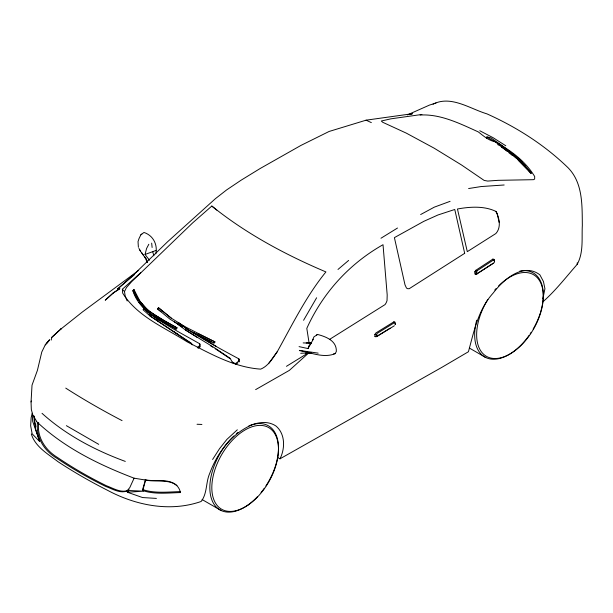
<?xml version="1.0" encoding="UTF-8"?>
<svg xmlns="http://www.w3.org/2000/svg" width="613" height="613" viewBox="0 0 613 613"><rect width="100%" height="100%" fill="white"/><g stroke="black" fill="none" stroke-linecap="round" stroke-linejoin="round"><path stroke-width="0.92" d="M45.232 344.92L49.094 340.544L45.232 344.92L41.776 352.023L37.408 370.367L32.022 385.179L31.056 401.921L31.324 409.461L32.773 414.909L36.719 421.476M155.825 253.843C157.802 244.503 153.135 235.423 143.986 232.457L140.875 234.779L138.99 238.641L138.025 241.599L138.392 247.307M543.179 301.565C555.807 290.416 566.136 276.938 577.185 264.364L577.239 262.801M238.855 358.858L239.384 359.609L239.147 361.954L238.618 361.21L238.855 358.858C218.289 347.77 197.409 336.445 178.214 322.936L177.379 323.948L185.417 329.97L197.463 337.548M142.936 489.626C154.629 493.603 168.223 491.917 180.559 491.603L180.429 492.568C168.085 492.883 154.491 494.568 142.806 490.584L142.768 488.944L145.457 479.895M501.771 146.568L502.323 146.783C513.602 153.319 522.897 162.866 531.21 172.789L531.142 173.257L530.651 172.567C522.322 162.66 513.081 153.051 501.771 146.568L501.403 146.783L510.606 153.081L518.322 159.625M197.363 347.479L199.302 346.069L199.654 343.747C180.728 332.943 160.683 322.882 143.886 308.745L143.044 309.741L149.794 315.779L191.8 343.908M198.068 348.307L199.945 346.881L200.298 344.56L199.654 343.747M542.926 298.592L544.926 288.746L543.463 281.559L539.869 274.839C523.165 262.058 503.204 279.827 493.151 293.091C478.27 309.427 474.064 331.196 468.424 351.739L441.567 367.524L279.98 458.823L277.551 457.421M51.231 340.077L51.722 337.725M394.389 325.733L377.033 336.407L376.635 336.139L376.926 333.549L394.289 322.767L395.301 323.434L395.347 324.606L395.04 324.269M477.243 273.812L476.715 273.475L476.914 270.846L493.45 259.996L494.446 260.64L494.576 261.851L493.764 263.046L476.224 274.295L475.052 273.996L474.807 271.804L475.788 270.31L492.883 259.107L493.971 259.376L494.446 260.64M149.503 260.219L145.051 254.479L146.576 248.51L148.821 244.265M180.429 492.568C177.172 476.845 156.698 482.715 145.565 480.056L142.806 490.584M486.454 138.27L486.99 136.814L490.883 137.864L501.35 145.074L522.552 161.916L521.947 162.522L518.337 160.07M299.06 346.629L308.017 348.567L308.929 345.801L311.389 343.18L303.167 342.912M145.565 480.056L134.094 478.186L129.78 487.619L126.837 491.113C119.497 493.572 112.156 488.768 105.505 486.354C88.601 478.071 72.181 468.669 56.588 458.11C44.067 450.701 35.73 437.261 37.477 422.403L36.788 421.79M31.056 401.921L31.432 401.017M312.53 340.108L313.963 336.828L317.657 334.483C326.162 336.744 336.813 340.805 336.33 351.471L335.227 353.594C323.695 358.544 310.96 352.483 299.382 350.598M279.98 458.823C285.191 448.57 285.39 433.966 276.003 426.05C267.72 420.464 257.337 422.119 248.847 426.28C229.975 435.789 216.994 453.735 209.792 473.213C205.677 482.301 207.455 493.411 201.141 501.48C170.107 512.284 135.963 505.495 107.589 490.331C90.586 481.718 73.989 472.209 58.059 461.735C47.983 453.988 35.163 446.839 31.324 433.958M577.185 264.364C583.737 252.449 581.607 238.419 582.335 225.346C582.082 205.508 583.047 183.103 568.128 167.816C544.643 144.997 516.69 127.175 486.86 113.834C469.956 108.785 450.854 94.992 433.054 104.179M313.289 339.219L308.017 348.567M127.152 300.96L125.221 296.11L124.493 291.612L126.416 287.581L131.688 281.628L192.75 222.795L211.822 206.052L216.795 210.083M140.714 272.701L122.362 289.259L122.661 293.091C137.243 316.538 164.613 327.534 187.134 341.832C210.343 353.632 234.189 367.386 260.709 369.133C268.502 365.9 272.739 358.168 277.337 351.578C292.439 324.392 306.194 296.179 325.917 271.919C285.489 254.786 246.089 233.676 211.822 206.052M303.581 320.285L316.622 297.772M212.604 459.489L219.477 448.754L226.864 439.421L237.323 429.797M390.121 328.185L376.037 336.805L374.964 336.552L374.88 334.437L375.899 332.966L393.906 321.817L394.964 322.078L395.301 323.434M277.337 351.578L268.563 363.647M179.034 324.852L169.755 318.975L157.503 308.898L158.46 307.665L171.311 318.093M213.5 342.836L214.389 341.61L214.964 341.947L214.083 343.173L185.433 328.599M316.354 335.426L316.936 334.629M133.895 289.459L133.772 289.443C139.971 309.236 159.794 318.155 176.483 327.526L177.08 327.878L176.176 329.089L175.579 328.737C159.112 318.99 138.959 310.615 132.86 290.654L133.895 289.459L139.971 301.182L148.108 310.799M175.579 328.737L176.483 327.526M46.565 343.403L49.753 339.403M521.425 162.276L522.031 161.671L522.552 161.916M127.374 492.216L129.167 490.523L143.519 491.182L127.374 492.216L142.515 497.541L156.415 498.415M129.006 489.427L127.826 490.538C120.485 492.998 113.144 488.193 106.501 485.787C89.59 477.504 73.169 468.094 57.584 457.543C45.469 450.226 36.642 437.192 38.673 422.549M60.603 329.273L82.357 312.002L138.707 270.364M51.806 337.418L61.476 328.461L52.005 337.066M309.006 352.682L289.344 370.382L255.636 389.623M337.993 269.452L348.628 260.418M185.417 329.97L214.657 347.908L230.113 358.306L232.281 362.091L235.453 363.624L238.618 361.21M237.882 362.919L235.982 364.367L235.453 363.624M134.439 274.647L117.29 289.259L134.868 273.528L167.571 241.767L215.408 198.681L226.58 189.953L241.078 180.214L260.18 168.498L300.945 145.419L329.097 131.466L366.099 120.171L412.419 113.719L410.641 114.416M140.875 234.779L141.841 234.097M308.178 352.927L286.447 366.329M476.224 274.295L493.304 263.199M329.679 339.326L385.087 304.569L386.205 302.753L387.025 300.676L387.194 294.953L383.018 244.71C349.142 263.904 322.836 292.861 306.806 328.392L309.113 343.127M380.972 238.235L397.508 228.028M501.403 146.783L502.323 146.783M420.648 214.535L434.341 207.133L450.095 201.332M145.051 254.479L155.94 250.464M407.392 114.899L429.483 105.084L435.996 102.999M420.104 115.037C440.395 113.78 460.194 123.703 478.332 131.925C483.282 135.764 488.04 140.071 494.354 141.618M475.052 273.996L476.715 273.475M374.964 336.552L376.635 336.139M333.579 353.885L335.227 353.594M468.608 188.536L481.09 186.559L504.17 184.988M157.503 308.898L161.142 311.787M306.224 342.966L310.661 342.659M305.381 353.333L311.519 352.896M300.715 353.28L309.036 352.866M421.913 114.47L390.979 118.815L381.309 121.014L382.727 122.286L406.296 133.128L434.15 148.177L461.535 164.989L484.124 180.406L487.657 181.073L498.147 180.322L533.486 179.686L534.651 179.057L534.689 176.506C525.517 161.326 510.698 150.185 495.22 141.948M197.041 424.265L201.915 424.441M145.089 479.757C155.495 482.056 168.353 477.803 176.988 485.619M178.214 322.936L179.126 323.028L187.134 328.645M177.379 323.948L178.291 324.039M299.389 350.383L318.155 353.142M132.86 290.654L138.201 300.722M143.886 308.745L144.875 308.883L148.285 311.887M474.807 271.804L476.585 272.295M374.88 334.437L376.597 335.005M125.297 461.405C95.122 450.302 65.966 435 42.021 413.323M530.651 172.567L531.21 172.789M134.094 478.186C99.222 464.83 64.963 448.149 37.477 422.403M194.244 333.28L211.623 341.924M192.237 332.369L197.24 334.683M497.534 144.553L500.016 145.71L507.311 151.472M366.099 120.171L371.355 122.631M475.788 270.31L476.914 270.846M197.976 333.633L214.389 341.61M214.964 341.947L183.785 326.07M122.064 420.625C102.854 410.595 83.981 399.822 65.744 388.113M479.772 130.745L493.105 137.703L505.786 145.764M176.176 329.089L149.158 313.833M153.25 314.4L177.08 327.878M66.365 425.667L98.724 444.348M469.397 348.069L485.795 357.532M202.114 499.549L220.971 510.43M486.829 137.051L500.346 144.89L522.031 161.671M192.804 332.1L216.274 346.422M149.066 311.297L162.79 319.756M210.32 345.625L212.734 347.142M184.314 326.338L170.636 317.749L158.384 307.672M182.13 326.806L180.582 325.825L182.122 326.798M495.894 211.393C484.209 205.753 469.941 206.719 457.451 209.002L467.298 251.659L495.84 233.561C501.426 227.523 499.396 217.837 495.894 211.393L497.128 213.447L499.197 222.527M174.33 321.81L179.004 324.806M149.794 315.779L191.156 343.104L192.267 344.858M153.265 315.917L162.675 322.024M215.14 348.659L229.86 358.536M501.955 147.005L511.219 153.304L516.008 157.878M155.487 319.013L158.629 321.181M173.563 331.464L177.486 334.169M180.483 325.641L181.946 326.714M511.794 153.809L517.954 158.338M508.767 152.629L512.414 155.51M510.606 153.081L525.425 166.138M148.752 314.002L150.775 315.764M150.338 313.695L151.702 314.898M518.192 160.269L530.582 173.027M518.874 159.847L522.506 163.74M122.362 289.259L124.493 291.612M148.154 312.507L139.067 302.393L144.883 309.259M528.644 170.468L531.142 173.257M139.235 300.799L148.017 310.753M144.729 256.862L146.438 258.985M199.302 346.069L199.945 346.881M232.281 362.091L232.81 362.835M141.549 252.548L143.595 255.445M492.883 259.107L493.45 259.996M138.936 248.441L140.622 251.154M139.71 250.119L144.974 257.529L147.266 262.249M393.906 321.817L394.289 322.767M146.967 260.594L147.503 262.211M39.439 440.762L32.673 421.353L32.19 413.254L31.14 417.714L30.65 425.805L32.16 433.828L39.722 441.613L35.5 428.816L34.32 416.641M35.853 426.426L34.267 421.231L33.945 415.836M152.675 251.545L153.871 255.797M493.971 259.376L494.124 260.877M151.672 243.131L152.116 247.491M146.484 259.881L146.614 262.571M248.932 425.843A48.527 28.014 -60 0 1 275.666 465.321M275.375 466.24A48.527 28.014 -60 0 1 265.896 485.933M264.341 488.216A48.527 28.014 -60 0 1 261.046 492.568M257.529 496.599A48.527 28.014 -60 0 1 211.952 500.124A48.527 28.014 -60 0 1 233.837 436.004M236.61 433.537A48.527 28.014 -60 0 1 238.02 432.387M519.87 271.076A48.527 28.014 -60 0 1 540.49 312.423M540.199 313.35A48.527 28.014 -60 0 1 533.141 329.127M531.226 332.269A48.527 28.014 -60 0 1 530.214 333.809M529.165 335.319A48.527 28.014 -60 0 1 488.408 358.528A48.527 28.014 -60 0 1 476.676 320.224M498.637 285.873A47.117 27.202 -60 0 1 543.241 298.255A47.117 27.202 -60 0 1 495.511 358.521A47.117 27.202 -60 0 1 487.894 299.435M494.791 290.026A47.117 27.202 -60 0 1 496.047 288.593M112.961 293.206L105.244 300.224L113.574 292.662L119.91 288.616L112.961 293.206M464.685 253.322L409.208 288.708L407.63 288.7L406.465 288.026L405.001 284.838L394.404 237.622L423.836 221.331L437.981 214.971L454.762 209.485L464.685 253.322M248.334 504.859A47.117 27.202 -60 0 0 272.272 430.403A47.117 27.202 -60 0 0 214.826 469.949A47.117 27.202 -60 0 0 248.334 504.859"/></g></svg>
